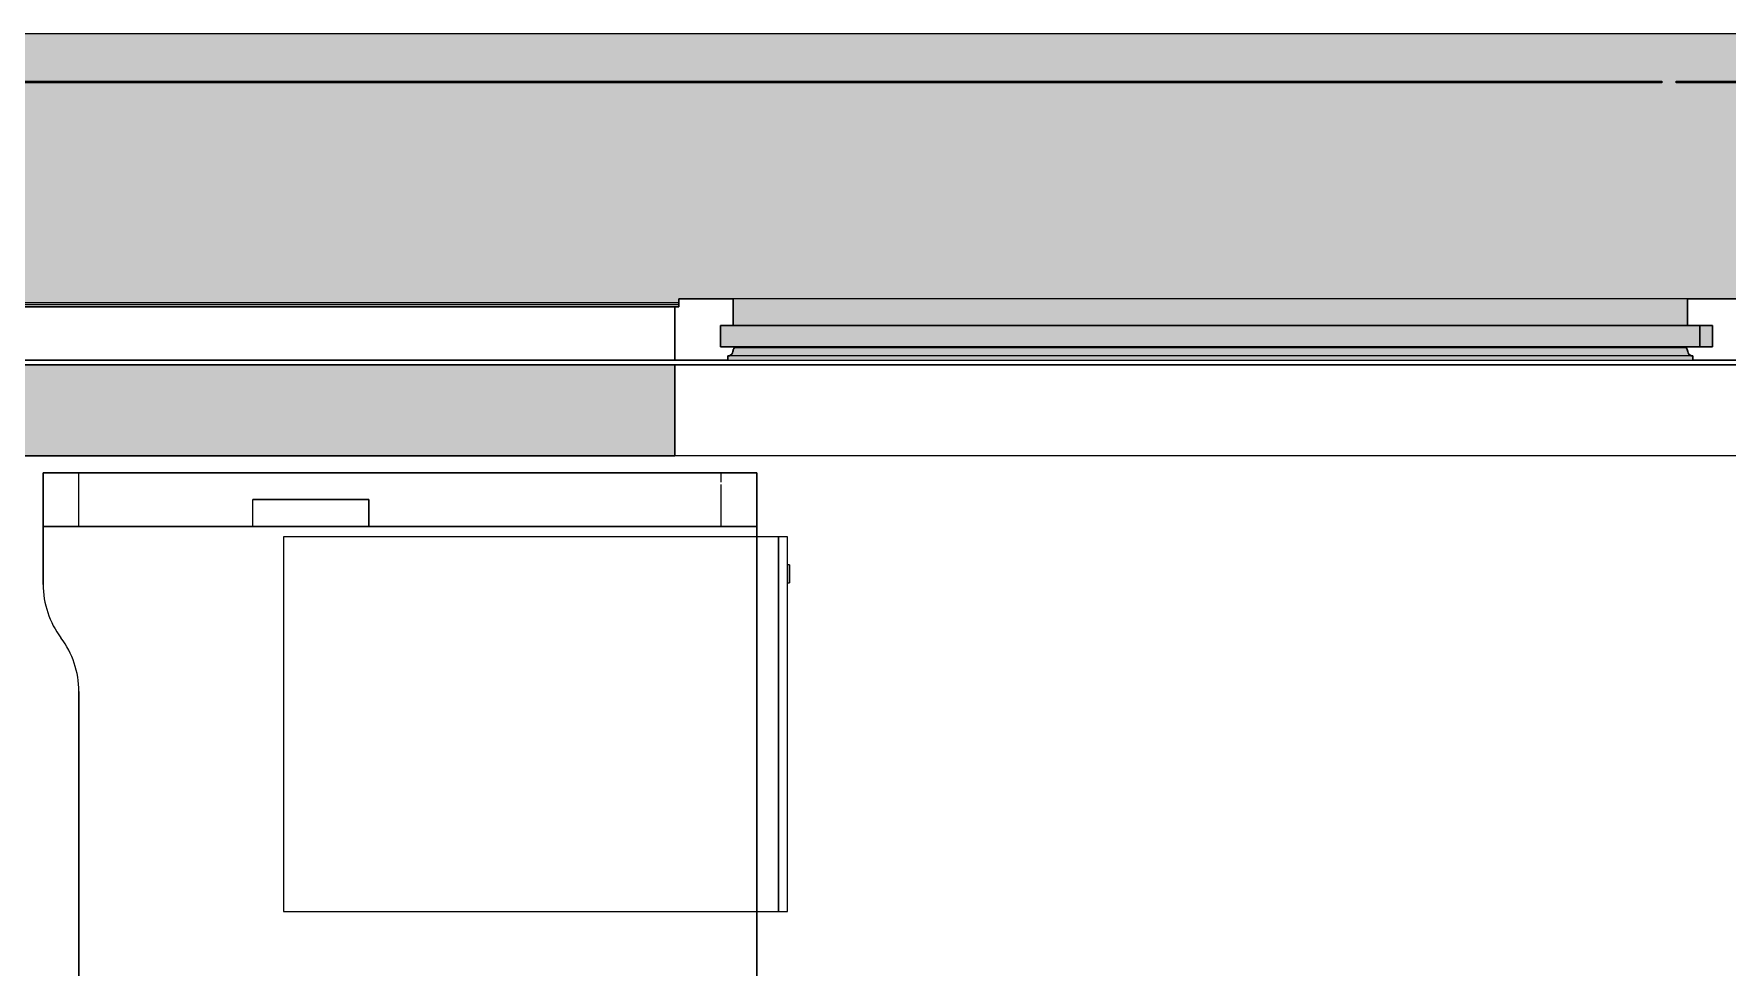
# Model space of a CAD drawing. Header units: millimetres. Extents: x 155927 to 295199, y -4084 to 97293.
# Drawn here: x 222718 to 224616, y 33673 to 34719 of the extents above; entities that cross this region are included whole.
import ezdxf

# ---------------------------------------------------------------- set-up
doc = ezdxf.new("R2010")
doc.units = ezdxf.units.MM
doc.header["$MEASUREMENT"] = 0
for name, color, linetype, lineweight in [('A-GLAZ', 7, 'CONTINUOUS', 9), ('A-GLAZ-CWMG', 7, 'CONTINUOUS', 9), ('A-WALL', 7, 'CONTINUOUS', 9), ('A-WALL-PATT', 7, 'CONTINUOUS', 9), ('I-FURN', 8, 'CONTINUOUS', 9), ('I-WALL', 7, 'CONTINUOUS', 9)]:
    doc.layers.add(name, color=color, linetype=linetype, lineweight=lineweight)

msp = doc.modelspace()

# ---------------------------------------------------------------- hatches: boundary and pattern name
at = {"layer": 'A-GLAZ'}
for points in [[(229688.5, 34417), (229692.8, 34417), (229692.8, 34718.6), (220908.8, 34718.6), (220908.8, 34417), (220913.2, 34417), (220913.2, 34421.6), (222104.5, 34421.6), (222104.5, 34417), (223441.2, 34417), (223441.2, 34421.6), (224632.5, 34421.6), (224632.5, 34417), (225969.2, 34417), (225969.2, 34421.6), (227160.5, 34421.6), (227160.5, 34417), (228497.2, 34417), (228497.2, 34421.6), (229688.5, 34421.6)], [(224571.6, 34391.7), (224571.6, 34421.6), (223502, 34421.6), (223502, 34391.7), (224374.7, 34391.7)], [(224599.6, 34367.7), (224599.6, 34391.7), (223488.1, 34391.7), (223488.1, 34367.7), (224374.7, 34367.7)], [(224570.4, 34366.6), (224570.4, 34367.7), (224374.7, 34366.6)], [(224571.8, 34352.8), (224577.6, 34352.8), (224577.6, 34357.7), (223496, 34357.7), (223496, 34352.8), (224374.7, 34352.8)], [(224576.1, 34357.7), (224572.7, 34360), (224571.4, 34362.7), (223501.8, 34362.7), (223500, 34359), (223499.8, 34357.7), (224573.8, 34357.7)], [(224571.8, 34362.7), (224570.4, 34366.6), (223503.3, 34366.6), (223502, 34362.7), (224571.6, 34362.7)]]:
    msp.add_hatch(color=256, dxfattribs=at).paths.add_polyline_path(points, flags=0)
h = msp.add_hatch(color=256, dxfattribs=at)
h.paths.add_polyline_path([(229692.8, 34414.8), (229692.8, 34417), (229688.5, 34417), (229688.5, 34414.8)], flags=0)
h.paths.add_polyline_path([(228497.2, 34414.8), (228497.2, 34417), (227160.5, 34417), (227160.5, 34414.8), (228492.2, 34414.8)], flags=0)
h.paths.add_polyline_path([(225964.2, 34414.8), (225969.2, 34414.8), (225969.2, 34417), (224632.5, 34417), (224632.5, 34414.8), (225575.4, 34414.8)], flags=0)
h.paths.add_polyline_path([(223436.2, 34414.8), (223441.2, 34414.8), (223441.2, 34417), (222104.5, 34417), (222104.5, 34414.8), (223174, 34414.8)], flags=0)
h.paths.add_polyline_path([(220908.8, 34414.8), (220913.2, 34414.8), (220913.2, 34417), (220908.8, 34417)], flags=0)
h = msp.add_hatch(color=256, dxfattribs=at)
h.paths.add_polyline_path([(229632.1, 34357.7), (229630.8, 34358.9), (229630.8, 34358.2)], flags=0)
h.paths.add_polyline_path([(226024, 34357.7), (226026.9, 34358.2), (226025.6, 34358.3)], flags=0)
h.paths.add_polyline_path([(227104.1, 34357.7), (227102.8, 34358.9), (227102.8, 34358.2)], flags=0)
h.paths.add_polyline_path([(224576.1, 34357.7), (224574.8, 34358.9), (224574.8, 34358.2)], flags=0)
h.paths.add_polyline_path([(222048.1, 34357.7), (222046.8, 34358.9), (222046.8, 34358.2)], flags=0)
at = {"layer": 'A-WALL-PATT'}
msp.add_hatch(color=256, dxfattribs=at).paths.add_polyline_path([(223436.8, 34245.6), (223436.8, 34347.6), (222108.8, 34347.6), (222108.8, 34245.6), (223174, 34245.6)], flags=0)

# ---------------------------------------------------------------- linework, layer by layer
at = {"layer": 'A-GLAZ'}
for p, q in [((229692.8, 34718.6), (220908.8, 34718.6)), ((223441.2, 34417), (222104.5, 34417)), ((223441.2, 34414.8), (222104.5, 34414.8)), ((224571.6, 34421.6), (223502, 34421.6)), ((223497.6, 34357.7), (223496, 34357.7)), ((223496, 34352.8), (224577.6, 34352.8)), ((224576.1, 34357.7), (223497.6, 34357.7)), ((224570.4, 34366.6), (223503.3, 34366.6)), ((224577.6, 34357.7), (224576.1, 34357.7))]:
    msp.add_line(p, q, dxfattribs=at)
at = {"layer": 'A-GLAZ', "lineweight": 30}
for p, q in [((223436.8, 34412.6), (222108.8, 34412.6)), ((223436.8, 34352.8), (223436.8, 34412.6)), ((223441.2, 34412.6), (223436.8, 34412.6)), ((223436.8, 34412.6), (223436.8, 34352.8)), ((223502, 34421.6), (223441.2, 34421.6)), ((223441.2, 34421.6), (223441.2, 34412.6)), ((223502, 34391.7), (223502, 34421.6)), ((224632.5, 34421.6), (224571.6, 34421.6)), ((224571.6, 34421.6), (224571.6, 34391.7)), ((224599.6, 34391.7), (223488.1, 34391.7)), ((223488.1, 34391.7), (223488.1, 34367.7)), ((223488.1, 34367.7), (223488.1, 34391.7)), ((223488.1, 34391.7), (223502, 34391.7)), ((224571.6, 34391.7), (224585.6, 34391.7)), ((224585.6, 34391.7), (224585.6, 34367.7)), ((224599.6, 34367.7), (224599.6, 34391.7)), ((223488.1, 34367.7), (224599.6, 34367.7)), ((223503.3, 34367.7), (223488.1, 34367.7)), ((223503.3, 34366.6), (223503.3, 34367.7)), ((224585.6, 34367.7), (224570.4, 34367.7)), ((224570.4, 34367.7), (224570.4, 34366.6)), ((222108.8, 34352.8), (223436.8, 34352.8)), ((223436.8, 34352.8), (223496, 34352.8)), ((223496, 34352.8), (223496, 34357.7)), ((223496, 34357.7), (223497.6, 34357.7)), ((224576.1, 34357.7), (224577.6, 34357.7)), ((224577.6, 34357.7), (224577.6, 34352.8)), ((224577.6, 34352.8), (224636.8, 34352.8))]:
    msp.add_line(p, q, dxfattribs=at)
for centre, radius, start, end in [((223496.5, 34363), 5.36, 281.9524, 356.5739), ((223509.2, 34362.2), 7.4, 143.4261, 176.5739), ((224564.5, 34362.2), 7.4, 3.4261, 36.5739), ((224577.2, 34363), 5.36, 183.4261, 258.0476)]:
    msp.add_arc(centre, radius, start, end, dxfattribs=at)
at = {"layer": 'A-GLAZ'}
for points, knots in [([(223497.6, 34357.7), (223498, 34357.8), (223498.7, 34358.1), (223499.5, 34358.5), (223499.9, 34358.8), (223500, 34359)], [-1, -1, -1, -1, -0.8, -0.7, -0.6, -0.6, -0.6, -0.6]), ([(223501, 34360), (223501.1, 34360.2), (223501.3, 34360.6), (223501.7, 34361.5), (223501.8, 34362.2), (223501.8, 34362.7)], [-0.4, -0.4, -0.4, -0.4, -0.3, -0.2, 0, 0, 0, 0]), ([(224571.8, 34362.7), (224571.9, 34362.2), (224572, 34361.5), (224572.3, 34360.8), (224572.5, 34360.3), (224572.6, 34360.1), (224572.7, 34360)], [0, 0, 0, 0, 0.2, 0.3, 0.35, 0.4, 0.4, 0.4, 0.4]), ([(224573.6, 34359), (224573.7, 34359), (224573.8, 34358.8), (224574.2, 34358.6), (224574.6, 34358.3), (224575.2, 34358), (224575.7, 34357.8), (224576.1, 34357.7)], [0.6, 0.6, 0.6, 0.6, 0.625, 0.7, 0.775, 0.85, 1, 1, 1, 1])]:
    msp.add_open_spline(points, degree=3, knots=knots, dxfattribs=at)
for points in [[(223502.5, 34365.4), (223502.7, 34365.8), (223503, 34366.2), (223503.3, 34366.6)], [(224570.4, 34366.6), (224570.7, 34366.2), (224570.9, 34365.8), (224571.1, 34365.4)]]:
    msp.add_open_spline(points, degree=3, dxfattribs=at)
at = {"layer": 'A-GLAZ-CWMG'}
for p, q in [((222300.8, 34665.6), (223050.8, 34665.6)), ((223050.8, 34663.6), (222300.8, 34663.6)), ((223050.8, 34665.6), (223425.8, 34665.6)), ((223425.8, 34663.6), (223050.8, 34663.6)), ((223425.8, 34665.6), (223800.8, 34665.6)), ((223800.8, 34663.6), (223425.8, 34663.6)), ((223800.8, 34665.6), (224542.8, 34665.6)), ((224542.8, 34663.6), (223800.8, 34663.6)), ((224542.8, 34665.6), (224542.8, 34663.6)), ((224558.8, 34663.6), (224558.8, 34665.6)), ((224558.8, 34665.6), (225229.9, 34665.6)), ((225229.9, 34663.6), (224558.8, 34663.6))]:
    msp.add_line(p, q, dxfattribs=at)
at = {"layer": 'A-WALL'}
msp.add_line((224636.8, 34347.6), (223436.8, 34347.6), dxfattribs=at)
at = {"layer": 'I-FURN'}
for p, q in [((222728.8, 34226.6), (223528.8, 34226.6)), ((222768.8, 34226.6), (222728.8, 34226.6)), ((222728.8, 34166.6), (222728.8, 34226.6)), ((222728.8, 34166.6), (222728.8, 34226.6)), ((223528.8, 34226.6), (222728.8, 34226.6)), ((222728.8, 34226.6), (222728.8, 34101.6)), ((222728.8, 34101.6), (222728.8, 34226.6)), ((222728.8, 34226.6), (223528.8, 34226.6)), ((223488.8, 34226.6), (222768.8, 34226.6)), ((222768.8, 34166.6), (222768.8, 34226.6)), ((222768.8, 34166.6), (222768.8, 34226.6)), ((223528.8, 34226.6), (223488.8, 34226.6)), ((223488.8, 34216), (223488.8, 34226.6)), ((223488.8, 34216), (223488.8, 34226.6)), ((223528.8, 34226.6), (223528.8, 34166.6)), ((223528.8, 34166.6), (223528.8, 34226.6)), ((223528.8, 32626.6), (223528.8, 34226.6)), ((223528.8, 34226.6), (223528.8, 32626.6)), ((222963.8, 34196.6), (223093.8, 34196.6)), ((222963.8, 34166.6), (222963.8, 34196.6)), ((223093.8, 34196.6), (222963.8, 34196.6)), ((222963.8, 34166.6), (222963.8, 34196.6)), ((223093.8, 34196.6), (223093.8, 34166.6)), ((223093.8, 34166.6), (223093.8, 34196.6)), ((223488.8, 34166.6), (223488.8, 34213.7)), ((223488.8, 34166.6), (223488.8, 34213.7)), ((222963.8, 34166.6), (222728.8, 34166.6)), ((222728.8, 34166.6), (222768.8, 34166.6)), ((222768.8, 34166.6), (223488.8, 34166.6)), ((223093.8, 34166.6), (222963.8, 34166.6)), ((223528.8, 34166.6), (223093.8, 34166.6)), ((223488.8, 34166.6), (223528.8, 34166.6)), ((223528.8, 34155), (222998.1, 34155)), ((222998.1, 34155), (222998.1, 33735)), ((223553.1, 34155), (223528.8, 34155)), ((223553.1, 34155), (223553.1, 33735)), ((223563.1, 34155), (223553.1, 34155)), ((223553.1, 33735), (223553.1, 34155)), ((223563.1, 33735), (223563.1, 34155)), ((223565.1, 34123.4), (223563.1, 34123.4)), ((223565.1, 34103.4), (223565.1, 34123.4)), ((223565.1, 34123.4), (223565.1, 34103.4)), ((223563.1, 34103.4), (223565.1, 34103.4)), ((222768.8, 33981.6), (222768.8, 33149.3)), ((222768.8, 33149.3), (222768.8, 33981.6)), ((222998.1, 33735), (223528.8, 33735)), ((223528.8, 33735), (223553.1, 33735)), ((223553.1, 33735), (223563.1, 33735))]:
    msp.add_line(p, q, dxfattribs=at)
for centre, start, end in [((222828.8, 34101.6), 180, 216.8699), ((222828.8, 34101.6), 180, 216.8699), ((222668.8, 33981.6), 0, 36.8699), ((222668.8, 33981.6), 0, 36.8699)]:
    msp.add_arc(centre, 100, start, end, dxfattribs=at)
at = {"layer": 'I-WALL', "lineweight": 30}
for p, q in [((223436.8, 34347.6), (222108.8, 34347.6)), ((223436.8, 34245.6), (223436.8, 34347.6)), ((222108.8, 34245.6), (223436.8, 34245.6))]:
    msp.add_line(p, q, dxfattribs=at)
at = {"layer": 'I-WALL'}
for p, q in [((223436.8, 34347.6), (224636.8, 34347.6)), ((224636.8, 34245.6), (223436.8, 34245.6))]:
    msp.add_line(p, q, dxfattribs=at)

doc.saveas('drawing.dxf')
